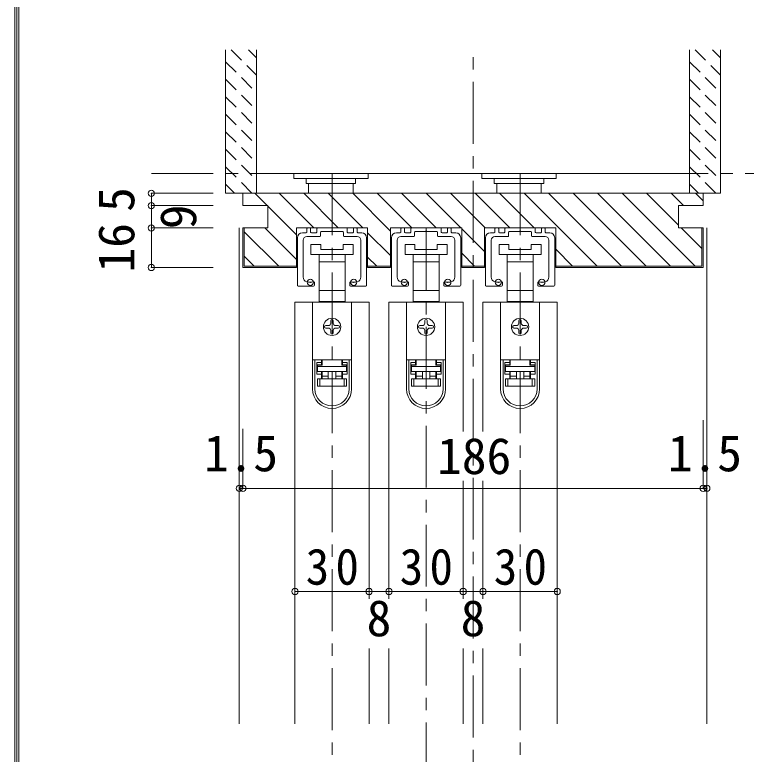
# Model space of a CAD drawing. Units: millimetres, scale not verified. Extents: x -957 to 993, y -689 to 708.
# Drawn here: x -957.2 to -661.6, y -216.7 to 82.2 of the extents above; entities that cross this region are included whole.
import ezdxf
from ezdxf.enums import TextEntityAlignment as Align

# ---------------------------------------------------------------- set-up
doc = ezdxf.new("R2010")
doc.units = ezdxf.units.MM
doc.header["$LTSCALE"] = 5
doc.header["$PDMODE"] = 32
doc.header["$PDSIZE"] = 2.5
doc.linetypes.add('CHAIN1', pattern=[8, 5, -1, 1, -1])
doc.linetypes.add('DASHED1', pattern=[1.8, 1.2, -0.6])
doc.layers.add('0-B_寸法', color=7, linetype='Continuous', lineweight=9)
doc.layers.add('F-1_枠', color=6, linetype='Continuous', lineweight=9)
doc.styles.add('ＭＳ ゴシック', font='')
doc.styles.get('ＭＳ ゴシック').set_extended_font_data('MS Gothic')

# ---------------------------------------------------------------- blocks, each defined once
blk = doc.blocks.new('01')
at = {"layer": '0-B_寸法'}
for p, q in [((-10.15, 6.02), (-10.15, 7.42)), ((-8.95, 7.72), (-9.85, 7.72)), ((-8.65, 6.02), (-8.65, 7.42)), ((-6.15, 7.42), (-6.15, 6.02)), ((-5.85, 7.72), (5.85, 7.72)), ((-4.35, 6.22), (-0.3, 6.22)), ((0, 6.52), (-0.3, 6.22)), ((0, 6.52), (0.3, 6.22)), ((4.35, 6.22), (0.3, 6.22)), ((6.15, 7.42), (6.15, 6.02)), ((8.65, 6.02), (8.65, 7.42)), ((8.95, 7.72), (9.85, 7.72)), ((10.15, 6.02), (10.15, 7.42)), ((-14, 3.72), (-14, -15.48)), ((-12, 5.72), (-10.45, 5.72)), ((-10.15, 4.22), (-4.95, 4.22)), ((-6.45, 5.72), (-8.35, 5.72)), ((-4.65, 4.52), (-4.65, 5.92)), ((4.65, 4.52), (4.65, 5.92)), ((10.15, 4.22), (4.95, 4.22)), ((6.45, 5.72), (8.35, 5.72)), ((12, 5.72), (10.45, 5.72)), ((14, 3.72), (14, -15.48)), ((-11.65, 2.72), (-11.65, -12.157)), ((11.65, 2.72), (11.65, -12.157)), ((-7.15, -15.48), (-7.15, -14.405)), ((7.15, -15.48), (7.15, -14.405)), ((-13.7, -15.78), (-7.45, -15.78)), ((13.7, -15.78), (7.45, -15.78))]:
    blk.add_line(p, q, dxfattribs=at)
for centre, radius, start, end in [((-10.45, 6.02), 0.3, 270, 0), ((-9.85, 7.42), 0.3, 90, 180), ((-8.95, 7.42), 0.3, 0, 90), ((-8.35, 6.02), 0.3, 180, 270), ((-6.45, 6.02), 0.3, 270, 0), ((-5.85, 7.42), 0.3, 90, 180), ((-4.35, 5.92), 0.3, 90, 180), ((4.35, 5.92), 0.3, 0, 90), ((5.85, 7.42), 0.3, 0, 90), ((6.45, 6.02), 0.3, 180, 270), ((8.35, 6.02), 0.3, 270, 0), ((8.95, 7.42), 0.3, 90, 180), ((9.85, 7.42), 0.3, 0, 90), ((10.45, 6.02), 0.3, 180, 270), ((-12, 3.72), 2, 90, 180), ((-10.15, 2.72), 1.5, 90, 180), ((-4.95, 4.52), 0.3, 270, 0), ((4.95, 4.52), 0.3, 180, 270), ((10.15, 2.72), 1.5, 0, 90), ((12, 3.72), 2, 0, 90), ((-9.65, -12.157), 2, 180, 253.54075), ((-8.8, -9.28), 5, 253.54075, 284.75682), ((-7.45, -14.405), 0.3, 0, 104.75682), ((7.45, -14.405), 0.3, 75.24318, 180), ((8.8, -9.28), 5, 255.24318, 286.45925), ((9.65, -12.157), 2, 286.45925, 0), ((-13.7, -15.48), 0.3, 180, 270), ((-7.45, -15.48), 0.3, 270, 0), ((7.45, -15.48), 0.3, 180, 270), ((13.7, -15.48), 0.3, 270, 0)]:
    blk.add_arc(centre, radius, start, end, dxfattribs=at)
for p in [(-8.8, -14.28), (8.8, -14.28)]:
    blk.add_point(p, dxfattribs=at)

msp = doc.modelspace()

# ---------------------------------------------------------------- linework, layer by layer
at = {"layer": '0-B_寸法'}
for p, q in [((-872.007, 68.058), (-872.007, 10.058)), ((-859.507, 68.058), (-859.507, 10.058)), ((-684.507, 68.058), (-684.507, 10.058)), ((-672.007, 68.058), (-672.007, 10.058)), ((-684.507, 18.058), (-859.507, 18.058)), ((-844.465, 18.058), (-844.465, 16.058)), ((-768.465, 18.058), (-768.465, 16.058)), ((-839.465, 16.058), (-839.465, 14.058)), ((-819.465, 16.058), (-819.465, 14.058)), ((-763.465, 16.058), (-763.465, 14.058)), ((-743.465, 16.058), (-743.465, 14.058)), ((-819.465, 14.058), (-839.465, 14.058)), ((-838.465, 10.058), (-838.465, 14.058)), ((-820.465, 14.058), (-820.465, 10.058)), ((-743.465, 14.058), (-763.465, 14.058)), ((-762.465, 10.058), (-762.465, 14.058)), ((-744.465, 14.058), (-744.465, 10.058)), ((-872.007, 10.058), (-859.507, 10.058)), ((-865.007, 10.058), (-866.507, 10.058)), ((-865.007, 5.058), (-865.007, 10.058)), ((-855.259, 5.058), (-860.259, 10.058)), ((-836.36, -3.942), (-850.36, 10.058)), ((-826.46, -3.942), (-840.46, 10.058)), ((-816.561, -3.942), (-830.561, 10.058)), ((-805.407, -5.196), (-820.661, 10.058)), ((-796.762, -3.942), (-810.762, 10.058)), ((-786.862, -3.942), (-800.862, 10.058)), ((-776.963, -3.942), (-790.963, 10.058)), ((-767.063, -3.942), (-781.063, 10.058)), ((-757.164, -3.942), (-771.164, 10.058)), ((-747.264, -3.942), (-761.264, 10.058)), ((-721.865, -19.442), (-751.365, 10.058)), ((-711.965, -19.442), (-741.465, 10.058)), ((-702.066, -19.442), (-731.566, 10.058)), ((-692.166, -19.442), (-721.666, 10.058)), ((-682.267, -19.442), (-711.767, 10.058)), ((-689.007, -2.802), (-701.867, 10.058)), ((-686.968, 5.058), (-691.968, 10.058)), ((-684.507, 10.058), (-672.007, 10.058)), ((-679.007, 6.997), (-682.068, 10.058)), ((-677.507, 10.058), (-679.007, 10.058)), ((-843.407, -6.794), (-855.007, 4.806)), ((-866.507, -204.442), (-866.507, -3.942)), ((-864.507, -3.942), (-864.507, -19.442)), ((-850.558, -19.442), (-864.507, -5.493)), ((-843.407, -16.694), (-856.159, -3.942)), ((-814.607, -3.942), (-843.407, -3.942)), ((-843.407, -19.942), (-843.407, -3.942)), ((-805.407, -15.096), (-814.607, -5.896)), ((-776.607, -3.942), (-805.407, -3.942)), ((-805.407, -19.942), (-805.407, -3.942)), ((-776.607, -19.942), (-776.607, -3.942)), ((-767.407, -13.498), (-776.607, -4.298)), ((-738.607, -3.942), (-767.407, -3.942)), ((-767.407, -19.942), (-767.407, -3.942)), ((-738.607, -19.942), (-738.607, -3.942)), ((-679.507, -12.302), (-687.867, -3.942)), ((-679.507, -3.942), (-679.507, -19.442)), ((-679.007, -3.942), (-679.007, -19.942)), ((-677.507, -204.442), (-677.507, -3.942)), ((-837.507, -14.642), (-837.507, -10.642)), ((-837.507, -10.642), (-833.507, -10.642)), ((-833.507, -10.642), (-833.507, -12.642)), ((-824.507, -10.642), (-820.507, -10.642)), ((-824.507, -12.642), (-824.507, -10.642)), ((-820.507, -10.642), (-820.507, -14.642)), ((-799.507, -14.642), (-799.507, -10.642)), ((-799.507, -10.642), (-795.507, -10.642)), ((-795.507, -10.642), (-795.507, -12.642)), ((-786.507, -10.642), (-782.507, -10.642)), ((-786.507, -12.642), (-786.507, -10.642)), ((-782.507, -10.642), (-782.507, -14.642)), ((-761.507, -14.642), (-761.507, -10.642)), ((-761.507, -10.642), (-757.507, -10.642)), ((-757.507, -10.642), (-757.507, -12.642)), ((-748.507, -10.642), (-744.507, -10.642)), ((-748.507, -12.642), (-748.507, -10.642)), ((-744.507, -10.642), (-744.507, -14.642)), ((-829.007, -14.642), (-837.507, -14.642)), ((-834.257, -17.642), (-834.257, -14.642)), ((-833.507, -12.642), (-824.507, -12.642)), ((-820.507, -14.642), (-829.007, -14.642)), ((-823.757, -14.642), (-823.757, -17.642)), ((-791.007, -14.642), (-799.507, -14.642)), ((-796.257, -17.642), (-796.257, -14.642)), ((-795.507, -12.642), (-786.507, -12.642)), ((-782.507, -14.642), (-791.007, -14.642)), ((-785.757, -14.642), (-785.757, -17.642)), ((-771.361, -19.442), (-776.607, -14.196)), ((-753.007, -14.642), (-761.507, -14.642)), ((-758.257, -17.642), (-758.257, -14.642)), ((-757.507, -12.642), (-748.507, -12.642)), ((-744.507, -14.642), (-753.007, -14.642)), ((-747.757, -14.642), (-747.757, -17.642)), ((-731.764, -19.442), (-738.607, -12.599)), ((-860.458, -19.442), (-864.507, -15.393)), ((-829.007, -17.642), (-834.257, -17.642)), ((-834.257, -29.242), (-834.257, -17.642)), ((-823.757, -17.642), (-829.007, -17.642)), ((-823.757, -17.642), (-823.757, -29.242)), ((-810.96, -19.442), (-814.607, -15.795)), ((-791.007, -17.642), (-796.257, -17.642)), ((-796.257, -29.242), (-796.257, -17.642)), ((-785.757, -17.642), (-791.007, -17.642)), ((-785.757, -17.642), (-785.757, -29.242)), ((-753.007, -17.642), (-758.257, -17.642)), ((-758.257, -29.242), (-758.257, -17.642)), ((-747.757, -17.642), (-753.007, -17.642)), ((-747.757, -17.642), (-747.757, -29.242)), ((-865.007, -19.942), (-843.407, -19.942)), ((-864.507, -19.442), (-843.407, -19.442)), ((-805.407, -19.442), (-814.607, -19.442)), ((-767.407, -19.442), (-776.607, -19.442)), ((-767.407, -19.942), (-776.607, -19.942)), ((-679.507, -19.442), (-738.607, -19.442)), ((-679.007, -19.942), (-738.607, -19.942)), ((-834.257, -33.642), (-834.257, -29.242)), ((-834.257, -29.242), (-829.007, -29.242)), ((-829.007, -29.242), (-823.757, -29.242)), ((-823.757, -29.242), (-823.757, -33.642)), ((-796.257, -33.642), (-796.257, -29.242)), ((-796.257, -29.242), (-791.007, -29.242)), ((-791.007, -29.242), (-785.757, -29.242)), ((-785.757, -29.242), (-785.757, -33.642)), ((-758.257, -33.642), (-758.257, -29.242)), ((-758.257, -29.242), (-753.007, -29.242)), ((-753.007, -29.242), (-747.757, -29.242)), ((-747.757, -29.242), (-747.757, -33.642)), ((-844.007, -33.942), (-844.007, -204.442)), ((-814.007, -33.942), (-844.007, -33.942)), ((-836.907, -33.942), (-836.907, -57.242)), ((-836.907, -33.942), (-821.107, -33.942)), ((-833.007, -33.642), (-834.257, -33.642)), ((-833.007, -33.942), (-833.007, -33.642)), ((-823.757, -33.642), (-825.007, -33.642)), ((-821.107, -33.942), (-821.107, -57.242)), ((-814.007, -33.942), (-814.007, -153.942)), ((-806.007, -33.942), (-806.007, -153.942)), ((-776.007, -33.942), (-806.007, -33.942)), ((-798.907, -33.942), (-798.907, -57.242)), ((-798.907, -33.942), (-783.107, -33.942)), ((-795.007, -33.642), (-796.257, -33.642)), ((-795.007, -33.942), (-795.007, -33.642)), ((-785.757, -33.642), (-787.007, -33.642)), ((-783.107, -33.942), (-783.107, -57.242)), ((-776.007, -33.942), (-776.007, -86.246)), ((-768.007, -33.942), (-768.007, -86.246)), ((-738.007, -33.942), (-768.007, -33.942)), ((-760.907, -33.942), (-760.907, -57.242)), ((-760.907, -33.942), (-745.107, -33.942)), ((-757.007, -33.642), (-758.257, -33.642)), ((-757.007, -33.942), (-757.007, -33.642)), ((-747.757, -33.642), (-749.007, -33.642)), ((-745.107, -33.942), (-745.107, -57.242)), ((-738.007, -33.942), (-738.007, -204.442)), ((-829.507, -42.442), (-829.507, -41.442)), ((-828.507, -41.442), (-828.507, -42.442)), ((-791.507, -42.442), (-791.507, -41.442)), ((-790.507, -41.442), (-790.507, -42.442)), ((-753.507, -42.442), (-753.507, -41.442)), ((-752.507, -41.442), (-752.507, -42.442)), ((-831.507, -43.442), (-830.507, -43.442)), ((-830.507, -44.442), (-831.507, -44.442)), ((-827.507, -43.442), (-826.507, -43.442)), ((-826.507, -44.442), (-827.507, -44.442)), ((-793.507, -43.442), (-792.507, -43.442)), ((-792.507, -44.442), (-793.507, -44.442)), ((-789.507, -43.442), (-788.507, -43.442)), ((-788.507, -44.442), (-789.507, -44.442)), ((-755.507, -43.442), (-754.507, -43.442)), ((-754.507, -44.442), (-755.507, -44.442)), ((-751.507, -43.442), (-750.507, -43.442)), ((-750.507, -44.442), (-751.507, -44.442)), ((-829.507, -46.442), (-829.507, -45.442)), ((-828.507, -45.442), (-828.507, -46.442)), ((-791.507, -46.442), (-791.507, -45.442)), ((-790.507, -45.442), (-790.507, -46.442)), ((-753.507, -46.442), (-753.507, -45.442)), ((-752.507, -45.442), (-752.507, -46.442)), ((-836.907, -57.242), (-836.907, -57.342)), ((-836.907, -57.242), (-821.107, -57.242)), ((-836.907, -69.042), (-836.907, -57.342)), ((-835.907, -57.342), (-833.207, -57.342)), ((-835.107, -63.042), (-835.107, -58.342)), ((-833.207, -58.342), (-835.107, -58.342)), ((-834.907, -59.442), (-833.007, -59.442)), ((-834.907, -59.942), (-834.907, -59.442)), ((-833.907, -57.242), (-833.907, -57.342)), ((-833.207, -58.342), (-833.207, -57.342)), ((-833.007, -57.242), (-833.007, -59.442)), ((-825.007, -59.442), (-825.007, -57.242)), ((-825.007, -59.442), (-823.107, -59.442)), ((-824.807, -57.342), (-824.807, -58.342)), ((-824.807, -57.342), (-822.107, -57.342)), ((-822.907, -58.342), (-824.807, -58.342)), ((-824.807, -58.342), (-824.807, -59.342)), ((-824.807, -59.342), (-822.907, -59.342)), ((-824.107, -57.342), (-824.107, -57.242)), ((-823.107, -59.442), (-823.107, -59.942)), ((-822.907, -58.342), (-822.907, -63.042)), ((-822.107, -69.042), (-822.107, -57.342)), ((-822.107, -57.342), (-821.107, -57.342)), ((-821.107, -57.242), (-821.107, -57.342)), ((-821.107, -57.342), (-821.107, -69.042)), ((-798.907, -57.242), (-798.907, -57.342)), ((-798.907, -57.242), (-783.107, -57.242)), ((-798.907, -69.042), (-798.907, -57.342)), ((-797.907, -57.342), (-795.207, -57.342)), ((-797.107, -63.042), (-797.107, -58.342)), ((-795.207, -58.342), (-797.107, -58.342)), ((-796.907, -59.442), (-795.007, -59.442)), ((-796.907, -59.942), (-796.907, -59.442)), ((-795.907, -57.242), (-795.907, -57.342)), ((-795.207, -58.342), (-795.207, -57.342)), ((-795.007, -57.242), (-795.007, -59.442)), ((-787.007, -59.442), (-787.007, -57.242)), ((-787.007, -59.442), (-785.107, -59.442)), ((-786.807, -57.342), (-786.807, -58.342)), ((-786.807, -57.342), (-784.107, -57.342)), ((-784.907, -58.342), (-786.807, -58.342)), ((-786.807, -58.342), (-786.807, -59.342)), ((-786.807, -59.342), (-784.907, -59.342)), ((-786.107, -57.342), (-786.107, -57.242)), ((-785.107, -59.442), (-785.107, -59.942)), ((-784.907, -58.342), (-784.907, -63.042)), ((-784.107, -69.042), (-784.107, -57.342)), ((-784.107, -57.342), (-783.107, -57.342)), ((-783.107, -57.242), (-783.107, -57.342)), ((-783.107, -57.342), (-783.107, -69.042)), ((-760.907, -57.242), (-760.907, -57.342)), ((-760.907, -57.242), (-745.107, -57.242)), ((-760.907, -69.042), (-760.907, -57.342)), ((-759.907, -57.342), (-757.207, -57.342)), ((-759.107, -63.042), (-759.107, -58.342)), ((-757.207, -58.342), (-759.107, -58.342)), ((-758.907, -59.442), (-757.007, -59.442)), ((-758.907, -59.942), (-758.907, -59.442)), ((-757.907, -57.242), (-757.907, -57.342)), ((-757.207, -58.342), (-757.207, -57.342)), ((-757.007, -57.242), (-757.007, -59.442)), ((-749.007, -59.442), (-749.007, -57.242)), ((-749.007, -59.442), (-747.107, -59.442)), ((-748.807, -57.342), (-748.807, -58.342)), ((-748.807, -57.342), (-746.107, -57.342)), ((-746.907, -58.342), (-748.807, -58.342)), ((-748.807, -58.342), (-748.807, -59.342)), ((-748.807, -59.342), (-746.907, -59.342)), ((-748.107, -57.342), (-748.107, -57.242)), ((-747.107, -59.442), (-747.107, -59.942)), ((-746.907, -58.342), (-746.907, -63.042)), ((-746.107, -69.042), (-746.107, -57.342)), ((-746.107, -57.342), (-745.107, -57.342)), ((-745.107, -57.242), (-745.107, -57.342)), ((-745.107, -57.342), (-745.107, -69.042)), ((-833.207, -62.042), (-835.107, -62.042)), ((-833.207, -63.042), (-833.207, -62.042)), ((-833.007, -61.942), (-833.007, -63.942)), ((-830.507, -61.942), (-830.507, -64.942)), ((-827.507, -61.942), (-827.507, -64.942)), ((-825.007, -63.942), (-825.007, -61.942)), ((-795.207, -62.042), (-797.107, -62.042)), ((-795.207, -63.042), (-795.207, -62.042)), ((-795.007, -61.942), (-795.007, -63.942)), ((-792.507, -61.942), (-792.507, -64.942)), ((-789.507, -61.942), (-789.507, -64.942)), ((-787.007, -63.942), (-787.007, -61.942)), ((-757.207, -62.042), (-759.107, -62.042)), ((-757.207, -63.042), (-757.207, -62.042)), ((-757.007, -61.942), (-757.007, -63.942)), ((-754.507, -61.942), (-754.507, -64.942)), ((-751.507, -61.942), (-751.507, -64.942)), ((-749.007, -63.942), (-749.007, -61.942)), ((-835.107, -63.042), (-833.207, -63.042)), ((-834.907, -64.942), (-834.907, -67.942)), ((-833.907, -64.942), (-834.907, -64.942)), ((-833.907, -67.942), (-833.907, -64.942)), ((-824.107, -64.942), (-833.907, -64.942)), ((-833.207, -64.942), (-833.207, -63.042)), ((-825.007, -63.942), (-827.507, -63.942)), ((-825.007, -64.942), (-825.007, -63.942)), ((-824.807, -63.042), (-822.907, -63.042)), ((-824.807, -63.042), (-824.807, -64.942)), ((-824.107, -64.942), (-824.107, -67.942)), ((-823.107, -64.942), (-824.107, -64.942)), ((-823.107, -67.942), (-823.107, -64.942)), ((-797.107, -63.042), (-795.207, -63.042)), ((-796.907, -64.942), (-796.907, -67.942)), ((-795.907, -64.942), (-796.907, -64.942)), ((-795.907, -67.942), (-795.907, -64.942)), ((-786.107, -64.942), (-795.907, -64.942)), ((-795.207, -64.942), (-795.207, -63.042)), ((-787.007, -63.942), (-789.507, -63.942)), ((-787.007, -64.942), (-787.007, -63.942)), ((-786.807, -63.042), (-784.907, -63.042)), ((-786.807, -63.042), (-786.807, -64.942)), ((-786.107, -64.942), (-786.107, -67.942)), ((-785.107, -64.942), (-786.107, -64.942)), ((-785.107, -67.942), (-785.107, -64.942)), ((-759.107, -63.042), (-757.207, -63.042)), ((-758.907, -64.942), (-758.907, -67.942)), ((-757.907, -64.942), (-758.907, -64.942)), ((-757.907, -67.942), (-757.907, -64.942)), ((-748.107, -64.942), (-757.907, -64.942)), ((-757.207, -64.942), (-757.207, -63.042)), ((-749.007, -63.942), (-751.507, -63.942)), ((-749.007, -64.942), (-749.007, -63.942)), ((-748.807, -63.042), (-746.907, -63.042)), ((-748.807, -63.042), (-748.807, -64.942)), ((-748.107, -64.942), (-748.107, -67.942)), ((-747.107, -64.942), (-748.107, -64.942)), ((-747.107, -67.942), (-747.107, -64.942)), ((-834.907, -67.942), (-833.907, -67.942)), ((-833.907, -67.942), (-824.107, -67.942)), ((-824.107, -67.942), (-823.107, -67.942)), ((-796.907, -67.942), (-795.907, -67.942)), ((-795.907, -67.942), (-786.107, -67.942)), ((-786.107, -67.942), (-785.107, -67.942)), ((-758.907, -67.942), (-757.907, -67.942)), ((-757.907, -67.942), (-748.107, -67.942)), ((-748.107, -67.942), (-747.107, -67.942)), ((-679.007, -109.246), (-679.007, -81.688)), ((-776.007, -106.246), (-776.007, -153.942)), ((-768.007, -106.246), (-768.007, -153.942)), ((-814.007, -150.942), (-844.007, -150.942)), ((-806.007, -150.942), (-814.007, -150.942)), ((-776.007, -150.942), (-806.007, -150.942)), ((-768.007, -150.942), (-776.007, -150.942)), ((-738.007, -150.942), (-768.007, -150.942)), ((-814.007, -173.942), (-814.007, -204.442)), ((-806.007, -173.942), (-806.007, -204.442)), ((-776.007, -173.942), (-776.007, -204.442)), ((-768.007, -173.942), (-768.007, -204.442))]:
    msp.add_line(p, q, dxfattribs=at)
at = {"layer": '0-B_寸法', "linetype": 'DASHED1'}
for p, q in [((-869.789, 68.058), (-859.507, 57.776)), ((-862.718, 68.058), (-859.507, 64.847)), ((-682.289, 68.058), (-672.007, 57.776)), ((-675.218, 68.058), (-672.007, 64.847)), ((-872.007, 63.205), (-859.507, 50.705)), ((-684.507, 63.205), (-672.007, 50.705)), ((-872.007, 56.134), (-859.507, 43.634)), ((-684.507, 56.134), (-672.007, 43.634)), ((-872.007, 49.062), (-859.507, 36.562)), ((-684.507, 49.062), (-672.007, 36.562)), ((-872.007, 41.991), (-859.507, 29.491)), ((-684.507, 41.991), (-672.007, 29.491)), ((-872.007, 34.92), (-859.507, 22.42)), ((-684.507, 34.92), (-672.007, 22.42)), ((-872.007, 27.849), (-859.507, 15.349)), ((-684.507, 27.849), (-672.007, 15.349)), ((-872.007, 20.778), (-861.287, 10.058)), ((-684.507, 20.778), (-673.787, 10.058)), ((-872.007, 13.707), (-868.358, 10.058)), ((-684.507, 13.707), (-680.858, 10.058))]:
    msp.add_line(p, q, dxfattribs=at)
at = {"layer": '0-B_寸法', "linetype": 'CHAIN1'}
for p, q in [((-772.007, -449.942), (-772.007, 68.058)), ((-902.007, 18.058), (-499.693, 18.058)), ((-829.007, 18.058), (-829.007, -439.942)), ((-753.007, 18.058), (-753.007, -439.942)), ((-791.007, -3.942), (-791.007, -439.942))]:
    msp.add_line(p, q, dxfattribs=at)
at = {"layer": '0-B_寸法', "color": 4}
for p, q in [((-902.007, 10.058), (-902.007, 5.058)), ((-902.007, 10.058), (-877.007, 10.058)), ((-902.007, 5.058), (-877.007, 5.058)), ((-902.007, 5.058), (-902.007, -3.942)), ((-902.007, -3.942), (-877.007, -3.942)), ((-902.007, -3.942), (-902.007, -19.942)), ((-902.007, -19.942), (-877.007, -19.942)), ((-866.507, -109.246), (-866.507, -85.188)), ((-865.007, -109.246), (-865.007, -85.188)), ((-679.007, -109.246), (-679.007, -85.188)), ((-677.507, -109.246), (-677.507, -85.188)), ((-865.007, -109.246), (-866.507, -109.246)), ((-679.007, -109.246), (-677.507, -109.246))]:
    msp.add_line(p, q, dxfattribs=at)
at = {"layer": '0-B_寸法'}
for points in [[(-814.465, 18.058), (-814.465, 16.058), (-844.465, 16.058)], [(-738.465, 18.058), (-738.465, 16.058), (-768.465, 16.058)], [(-865.007, 10.058), (-679.007, 10.058), (-679.007, 5.058), (-689.007, 5.058), (-689.007, -3.942), (-679.007, -3.942)], [(-865.007, 5.058), (-855.007, 5.058), (-855.007, -3.942), (-865.007, -3.942), (-865.007, -19.942)], [(-805.407, -19.942), (-814.607, -19.942), (-814.607, -3.942)], [(-833.007, -33.642), (-825.007, -33.642), (-825.007, -33.942)], [(-795.007, -33.642), (-787.007, -33.642), (-787.007, -33.942)], [(-757.007, -33.642), (-749.007, -33.642), (-749.007, -33.942)], [(-836.907, -57.342), (-835.907, -57.342), (-835.907, -69.042)], [(-835.107, -59.342), (-833.207, -59.342), (-833.207, -58.342)], [(-798.907, -57.342), (-797.907, -57.342), (-797.907, -69.042)], [(-797.107, -59.342), (-795.207, -59.342), (-795.207, -58.342)], [(-760.907, -57.342), (-759.907, -57.342), (-759.907, -69.042)], [(-759.107, -59.342), (-757.207, -59.342), (-757.207, -58.342)], [(-822.907, -62.042), (-824.807, -62.042), (-824.807, -63.042)], [(-784.907, -62.042), (-786.807, -62.042), (-786.807, -63.042)], [(-746.907, -62.042), (-748.807, -62.042), (-748.807, -63.042)], [(-830.507, -63.942), (-833.007, -63.942), (-833.007, -64.942)], [(-792.507, -63.942), (-795.007, -63.942), (-795.007, -64.942)], [(-754.507, -63.942), (-757.007, -63.942), (-757.007, -64.942)], [(-679.007, -109.246), (-865.007, -109.246), (-865.007, -85.188)]]:
    msp.add_lwpolyline(points, dxfattribs=at)
for points in [[(-834.907, -61.942), (-823.107, -61.942), (-823.107, -59.942), (-834.907, -59.942)], [(-796.907, -61.942), (-785.107, -61.942), (-785.107, -59.942), (-796.907, -59.942)], [(-758.907, -61.942), (-747.107, -61.942), (-747.107, -59.942), (-758.907, -59.942)]]:
    msp.add_lwpolyline(points, close=True, dxfattribs=at)
for centre in [(-829.007, -43.942), (-791.007, -43.942), (-753.007, -43.942)]:
    msp.add_circle(centre, 3.5, dxfattribs=at)
for centre, radius, start, end in [((-829.007, -41.442), 0.5, 90, 180), ((-829.007, -41.442), 0.5, 0, 90), ((-791.007, -41.442), 0.5, 90, 180), ((-791.007, -41.442), 0.5, 0, 90), ((-753.007, -41.442), 0.5, 90, 180), ((-753.007, -41.442), 0.5, 0, 90), ((-831.507, -43.942), 0.5, 90, 180), ((-831.507, -43.942), 0.5, 180, 270), ((-830.507, -42.442), 1, 270, 0), ((-830.507, -45.442), 1, 0, 90), ((-827.507, -42.442), 1, 180, 270), ((-827.507, -45.442), 1, 90, 180), ((-826.507, -43.942), 0.5, 0, 90), ((-826.507, -43.942), 0.5, 270, 0), ((-793.507, -43.942), 0.5, 90, 180), ((-793.507, -43.942), 0.5, 180, 270), ((-792.507, -42.442), 1, 270, 0), ((-792.507, -45.442), 1, 0, 90), ((-789.507, -42.442), 1, 180, 270), ((-789.507, -45.442), 1, 90, 180), ((-788.507, -43.942), 0.5, 0, 90), ((-788.507, -43.942), 0.5, 270, 0), ((-755.507, -43.942), 0.5, 90, 180), ((-755.507, -43.942), 0.5, 180, 270), ((-754.507, -42.442), 1, 270, 0), ((-754.507, -45.442), 1, 0, 90), ((-751.507, -42.442), 1, 180, 270), ((-751.507, -45.442), 1, 90, 180), ((-750.507, -43.942), 0.5, 0, 90), ((-750.507, -43.942), 0.5, 270, 0), ((-829.007, -46.442), 0.5, 180, 270), ((-829.007, -46.442), 0.5, 270, 0), ((-791.007, -46.442), 0.5, 180, 270), ((-791.007, -46.442), 0.5, 270, 0), ((-753.007, -46.442), 0.5, 180, 270), ((-753.007, -46.442), 0.5, 270, 0), ((-829.007, -69.042), 7.9, 180, 0), ((-829.007, -69.042), 6.9, 180, 0), ((-791.007, -69.042), 7.9, 180, 0), ((-791.007, -69.042), 6.9, 180, 0), ((-753.007, -69.042), 7.9, 180, 0), ((-753.007, -69.042), 6.9, 180, 0)]:
    msp.add_arc(centre, radius, start, end, dxfattribs=at)
for p in [(-902.007, 10.058), (-902.007, 5.058), (-902.007, -3.942), (-902.007, -19.942), (-866.507, -109.246), (-865.007, -109.246), (-679.007, -109.246), (-677.507, -109.246), (-844.007, -150.942), (-814.007, -150.942), (-806.007, -150.942), (-776.007, -150.942), (-768.007, -150.942), (-738.007, -150.942)]:
    msp.add_point(p, dxfattribs=at)
at = {"layer": 'F-1_枠'}
for p, q in [((-957.218, 707.602), (-957.218, -689.065)), ((-956.385, 707.602), (-956.385, -689.065)), ((-955.551, 707.602), (-955.551, -689.065))]:
    msp.add_line(p, q, dxfattribs=at)

# ---------------------------------------------------------------- block references
at = {"layer": '0-B_寸法'}
for p in [(-829.007, -11.662), (-791.007, -11.662), (-753.007, -11.662)]:
    msp.add_blockref('01', p, dxfattribs=at)

# ---------------------------------------------------------------- texts
at = {"layer": '0-B_寸法', "style": 'ＭＳ ゴシック'}
for s, p in [('5', (-904.507, 2.558)), ('9', (-879.485, -4.442)), ('16', (-904.507, -21.942))]:
    msp.add_text(s, height=14.66, rotation=90, dxfattribs=at).set_placement(p, align=Align.BOTTOM_LEFT)
for s, p in [('1.5', (-880.757, -106.746)), ('186', (-786.507, -107.864)), ('1.5', (-693.257, -106.746)), ('8', (-815.007, -173.442)), ('8', (-777.007, -173.442))]:
    msp.add_text(s, height=14.66, dxfattribs=at).set_placement(p, align=Align.BOTTOM_LEFT)
at = {"layer": '0-B_寸法', "char_height": 14.66, "attachment_point": 7, "style": 'ＭＳ ゴシック'}
for insert in [(-839.632, -148.442), (-801.632, -148.442), (-763.632, -148.442)]:
    msp.add_mtext('\\T1.27;\\W0.95;30', dxfattribs=dict(at, insert=insert))

doc.saveas('drawing.dxf')
